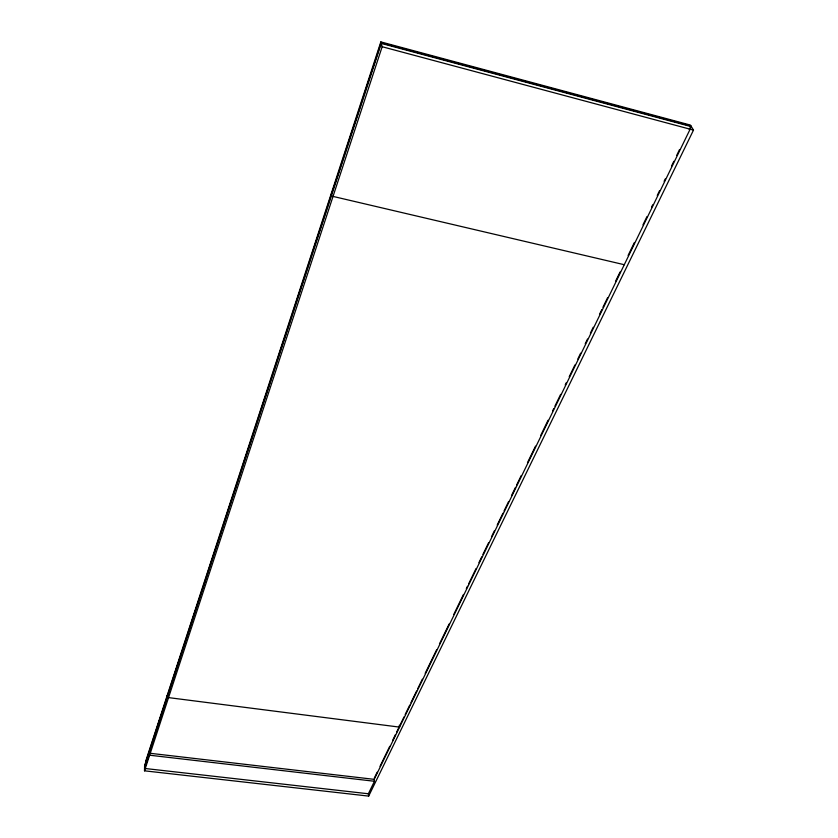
<?xml version="1.0" encoding="UTF-8"?>
<svg xmlns="http://www.w3.org/2000/svg" width="838" height="838" viewBox="0 0 838 838"><rect width="100%" height="100%" fill="white"/><g stroke="black" fill="none" stroke-linecap="round" stroke-linejoin="round"><path stroke-width="1.26" d="M167.191 695.467L167.191 697.436L399.579 727.122L399.286 725.216M148.913 755.122L148.954 753.153L374.198 779.35L374.46 781.267L368.374 793.775L144.555 768.436L148.913 755.122L374.46 781.267M145.676 763.156L145.718 761.187L380.85 41.9L690.428 125.082L693.497 130.1L368.668 796.1L144.503 770.824L144.607 765.628L381.081 42.769L690.973 125.983M144.597 766.456L381.259 43.398L691.371 126.643L374.157 779.445M144.503 770.824L382.159 46.729L380.85 41.9M374.314 778.104L377.163 772.217M380.023 766.33L389.743 746.323M392.603 740.436L395.463 734.549M396.604 732.192L404.031 716.888M405.173 714.531L409.751 705.114M410.892 702.768L416.612 690.994M417.753 688.637L422.321 679.22M425.18 673.333L436.608 649.796M439.468 643.909L449.189 623.901M453.756 614.484L463.477 594.467M466.337 588.59L467.478 586.233M468.62 583.877L476.057 568.573M478.907 562.686L481.766 556.809M482.908 554.452L488.627 542.678M491.487 536.791L494.347 530.904M497.206 525.028L502.915 513.254M504.057 510.897L508.635 501.48M511.494 495.593L515.496 487.36M516.637 485.003L521.205 475.586M527.5 462.639L535.503 446.162M540.646 435.561L548.073 420.257M552.651 410.84L553.792 408.494M554.934 406.137L560.653 394.363M565.221 384.946L566.362 382.589M569.222 376.712L574.941 364.939M577.801 359.052L580.661 353.165M585.228 343.748L587.511 339.044M590.371 333.157L593.231 327.27M599.516 314.323L601.81 309.61M602.951 307.263L607.519 297.846M615.521 281.359L620.099 271.941M628.102 255.464L634.387 242.517M642.956 224.867L646.957 216.623M651.535 207.206L652.676 204.849M657.254 195.432L659.537 190.729M664.105 181.312L665.257 178.955M671.542 166.008L673.825 161.294M676.685 155.418L679.545 149.531M689.255 129.513L690.407 127.167M624.279 264.714L331.303 196.008L331.02 194.332M382.159 46.729L693.497 130.1M368.343 793.576L368.668 796.1"/></g></svg>
